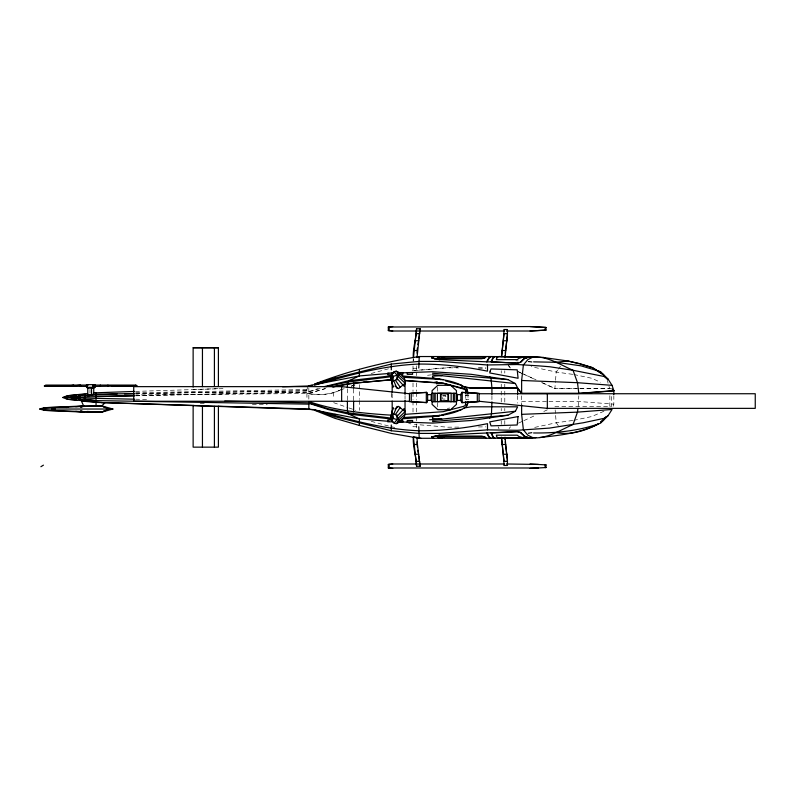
<?xml version="1.0" encoding="UTF-8"?>
<svg xmlns="http://www.w3.org/2000/svg" width="795" height="795" viewBox="0 0 795 795"><rect width="100%" height="100%" fill="white"/><g stroke="black" fill="none" stroke-linecap="round" stroke-linejoin="round"><path stroke-width="0.6" stroke-dasharray="3.98 2.98" d="M413.152 361.238L413.241 358.933M413.241 361.149L413.39 358.784M611.613 388.457L554.87 388.457L555.447 381.421M555.536 380.258L556.202 372.05L557.623 370.102M578.223 406.215L578.81 395.791M613.124 406.275L613.839 404.148L613.839 395.691M308.092 386.678L306.93 389.341L306.93 399.209M558.329 369.128L560.465 366.197M509.098 428.535L510.539 426.756M465.771 395.731L467.251 394.25M518.3 423.188L522.732 421.151M523.845 420.644L534.926 415.547M543.79 411.462L548.222 409.425M339.505 390.305C329.329 395.532 318.03 395.234 306.93 393.515L135.746 394.946M603.952 411.244L591.669 416.56L573.861 420.307M341.84 389.312C330.869 394.797 318.914 395.503 306.93 393.336M351.191 386.092L355.872 384.482M340.677 389.898L344.185 388.685M351.191 386.271L355.872 384.661M308.838 391.518L318.229 388.526M320.166 388.517L308.838 392.005L135.637 395.612M308.838 393.286L325.403 388.487M308.838 393.465L325.403 388.666M371.195 373.501L388.934 368.701M534.677 427.412L556.202 422.771L572.728 420.476M447.337 408.392L449.751 408.054M427.531 375.29L431.526 374.833M412.128 370.718L447.595 367.618L458.685 367.717M414.384 370.659L447.595 367.797L458.685 367.896M528.128 433.027L533.067 432.589M528.099 433.265L532.938 432.878M193.135 389.52L218.406 388.636M135.567 391.388L225.949 388.566M135.637 395.791L308.838 392.183M135.746 392.76L306.93 389.52M135.637 393.555L308.838 390.673M135.637 393.734L308.838 390.852M458.685 427.104L447.595 427.203L414.384 424.341M478.411 426.935L485.805 426.865M413.012 368.244L416.56 368.244M578.81 388.636L554.87 388.636L541.574 382.514M580.022 388.636L609.844 388.636M465.771 395.552L468.871 395.552M442.716 395.771L445.816 395.771M442.716 395.95L445.816 395.95L445.816 399.05L442.716 399.05L442.716 395.95L440.062 393.734M468.871 399.269L465.771 399.269L467.251 400.75M521.629 401.485L547.785 401.485M548.967 401.485L578.81 401.485L613.839 404.148M554.87 406.364L611.613 406.364L611.613 395.731M416.56 426.756L413.012 426.756L413.012 424.291M478.411 367.886L485.805 367.956M478.411 368.065L485.805 368.135M200.251 403.463L206.452 403.582M252.353 404.446L267.229 404.725M135.637 399.209L149.251 399.497M528.099 361.556L532.938 361.944M515.796 360.721L518.26 360.93M528.128 361.795L533.067 362.232M572.728 374.346L556.202 372.05L531.09 366.644M573.861 374.515L591.669 378.261L600.533 382.246M408.66 423.437L410.975 423.874M391.289 426.756L394.767 427.422M371.195 421.32L390.116 426.438M333.661 402.687L347.683 407.517M348.856 407.924L355.872 410.339M518.3 371.633L520.516 372.646M521.629 373.163L536.039 379.791M542.687 382.852L554.87 388.457M518.3 371.812L522.732 373.849M523.845 374.356L534.926 379.453M508.383 365.402L510.539 368.065M508.383 365.581L509.824 367.36M558.329 425.693L556.202 422.771L555.536 414.563M498.127 426.756L499.022 428.783M608.96 386.39L609.844 388.457M607.41 380.179L608.076 383.279M555.158 409.882L555.447 413.4M609.844 395.731L609.844 406.364M521.629 395.791L521.629 404.993M517.634 395.642L517.634 403.085M504.785 370.709L504.785 373.163M504.785 384.174L504.785 402.349M504.785 408.401L504.785 410.826M504.785 420.605L504.785 424.391M501.238 370.709L501.238 373.163M501.238 384.174L501.238 402.349M501.238 408.401L501.238 410.826M501.238 420.843L501.238 424.391M491.926 395.642L491.926 400.601M467.987 393.515L467.987 400.352M465.771 394.479L465.771 400.521M437.399 387.254L437.399 392.074M437.399 402.926L437.399 407.746M416.56 365.879L416.56 375.628M416.56 382.961L416.56 391.438M416.56 392.651L416.56 399.925M416.56 401.137L416.56 412.039M416.56 416.908L416.56 430.304M413.012 365.879L413.012 370.709M413.012 382.961L413.012 391.438M413.012 392.651L413.012 399.925M413.012 401.137L413.012 412.039M405.033 395.552L405.033 399.348M392.183 393.873L392.183 399.915M391.289 393.227L391.289 399.328M359.38 384.671L359.38 399.328M359.38 400.551L359.38 410.329M353.616 389.133L353.616 399.895M347.405 388.934L347.405 399.945M333.661 392.313L333.661 399.229M308.838 388.208L308.838 399.229M89.984 389.431L89.984 393.157"/><path stroke-width="1.19" d="M334.993 414.294L334.993 416.749L391.289 430.751L418.776 433.404L439.615 433.404L487.494 429.866L517.197 430.304L549.554 428.088L583.242 422.771L604.081 418.339L608.076 415.676L612.061 409.465L577.488 412.128L521.629 414.344L521.629 404.993M397.361 373.044L432.52 371.722L471.087 374.306L507.886 379.593L515.418 383.578L517.634 388.01L521.629 393.336L578.81 393.336L613.839 390.673L612.061 385.356L608.076 379.145L604.081 376.482L573.046 370.281L549.554 366.734L538.473 365.849L517.197 364.517L487.494 364.965L439.615 361.417L418.776 361.417L391.289 364.07L334.993 378.072L334.993 380.527M413.281 357.78C412.804 347.922 416.302 338.501 416.56 328.752L420.108 328.752L418.776 338.988M501.486 356.587L503.891 335.44L503.891 329.528L507.439 329.528L507.439 335.44L505.222 353.169M504.974 357.73L505.093 355.445M413.46 357.601L416.56 328.752M417.007 357.601L420.108 328.752M501.625 356.418L503.891 333.661L507.439 333.661L505.073 357.601M417.007 353.169L417.375 348.001M390.981 378.182L393.068 386.956L390.981 378.182L392.034 373.7L394.072 371.722L396.168 371.156L397.788 371.871L404.148 377.327L405.033 380.477L405.033 394.419M521.629 393.336L521.629 380.477L523.398 364.965L527.83 359.638L533.157 356.985C547.626 356.09 560.286 364.835 573.046 370.281L577.488 382.693L578.81 393.336M577.925 408.58L577.488 412.128L573.046 424.54C560.286 429.986 547.626 438.731 533.157 437.836L527.83 435.183L523.398 429.866L521.629 414.344M436.664 383.876L436.952 381.809M417.832 344.682L418.21 342.406M390.981 416.64L393.068 407.865L390.981 416.64L392.034 421.121L394.072 423.099L396.168 423.665L397.788 422.95L404.148 417.494L405.033 414.344L405.033 400.511M397.788 422.95L398.454 420.167L397.053 416.351L395.453 414.523L393.644 414.205L391.786 414.92M332.389 386.877L347.405 383.866L348.737 380.735L359.38 375.936L388.834 373.481M490.595 356.538L419.223 356.538L418.776 368.065M391.786 379.901L393.644 380.616L395.453 380.298L397.053 378.47L398.454 374.654L397.788 371.871M467.987 401.485L466.655 406.364C457.175 413.36 444.097 415 432.52 416.739L432.52 418.627L441.831 419.184L429.529 419.76M404.446 385.237L405.033 383.13L397.987 376.462M392.034 373.7L393.068 376.482L392.183 379.593L392.183 392.66M391.15 418.687L392.183 415.228L392.183 401.127M392.034 421.121L393.068 418.339L393.068 413.678M426.756 402.598L427.64 400.382L427.64 394.618L426.756 392.402L409.465 393.286L409.465 401.714L426.756 402.598L411.244 401.714L411.244 393.286L426.756 392.402M461.776 392.402L460.891 394.618L460.891 400.382L461.776 402.598L479.067 401.714L479.067 393.286L461.776 392.402L477.298 393.286L477.298 401.714L461.776 402.598M465.771 390.524L466.655 388.457C457.175 381.461 444.097 379.821 432.52 378.082L432.52 376.194L441.831 375.637M393.644 414.205L397.053 406.364M494.798 356.538L492.811 357.869L491.042 361.854L517.197 363.186L520.735 362.301L524.283 358.754L529.162 356.985M499.459 356.538L532.71 356.985L490.813 356.538L488.826 357.869L486.61 361.854L491.479 361.854L493.258 357.869L495.245 356.538M397.361 421.777L432.52 423.099L471.087 420.515L507.886 415.228L515.418 411.244L517.634 406.811L471.087 406.811L463.873 408.044M491.25 356.538L489.263 357.869L487.047 361.854L439.615 359.638L431.635 357.869L433.573 356.538M466.655 405.48L467.987 403.264M431.188 394.618L432.083 393.286L456.459 393.286L457.344 394.618L457.344 400.382L456.459 401.714L432.083 401.714L431.188 400.382L431.188 394.618L427.64 394.618L426.319 392.402L426.319 402.598L427.64 400.382L431.188 400.382M395.453 414.523L400.342 407.348M489.71 418.1L491.042 416.341L491.479 413.957L491.926 401.843M394.072 423.099L397.053 419.661L399.05 419.293M606.386 416.56L600.533 422.105M397.053 416.351L404.148 408.541M313.449 409.564L96.046 402.379L81.418 401.048L83.634 405.927L101.81 405.927L112.9 409.028L101.81 412.128L84.081 412.128L44.182 410.359L39.75 409.028L44.182 407.696L101.81 405.927L104.92 402.817L67.237 399.269L62.805 397.5L67.237 395.731L87.649 393.525M117.084 394.042L85.85 395.284L84.081 397.947L85.85 399.716L96.046 400.601L308.838 404.148M440.5 401.266L448.042 400.829L451.143 401.714L451.143 393.286L437.399 393.286L437.399 401.714L440.5 401.266L440.5 393.734L448.479 393.734L448.479 401.266L440.062 401.266M491.479 361.854L517.197 363.186L520.298 362.301L523.845 358.754L528.715 356.985M608.076 415.676L600.533 423.208C579.098 430.89 556.252 433.245 533.594 432.967M396.168 423.665L398.603 421.3M397.987 418.359L405.033 411.691L404.446 409.584M398.454 420.167L405.033 414.344L443.163 411.691L463.555 406.364L465.323 405.48L465.771 401.733M439.337 356.538L437.399 357.869L439.615 358.754L481.73 358.754L484.831 357.869L486.421 356.538M405.033 383.309L398.613 388.636L394.936 386.102M85.85 399.716L79.649 399.716L77.433 397.947L77.433 397.053L79.649 395.284L85.85 395.284M87.758 388.189L93.74 388.189L95.002 387.304L95.002 384.641L86.506 384.641L86.506 387.304L87.758 388.189L87.758 396.168L89.249 394.986M600.98 422.105L603.634 420.108M394.936 408.898L398.613 406.364L405.033 411.691M431.635 357.869L434.02 356.538M87.251 386.42L44.361 385.972L45.772 385.088L88.146 385.088M40.883 466.725L43.427 465.145M440.5 438.284L445.677 435.918M440.947 438.284L446.114 435.918M597.88 424.103C580.032 433.285 559.302 435.382 539.626 437.528M598.317 424.103C585.498 430.483 570.611 435.62 556.202 432.52M104.92 410.578L101.81 412.128L44.182 410.359L43.298 409.028L44.182 407.696L84.081 405.927L80.752 407.477M87.758 396.168L93.74 393.952L93.74 388.189M439.337 438.284L437.399 436.952L439.615 436.067L481.73 436.067L484.831 436.952L486.421 438.284M325.831 386.767L347.852 382.047L393.068 376.482L397.053 375.161L399.05 375.528M433.573 438.284L431.635 436.952L439.615 435.183L487.047 432.967L489.263 436.952L491.25 438.284M431.635 436.952L439.615 435.183M324.092 386.648L348.737 380.735L391.021 375.836M334.993 378.072L314.601 384.065C348.26 370.937 383.578 362.222 419.223 356.538M314.601 385.118C348.647 375.349 383.18 365.432 418.776 364.07C441.921 363.901 464.827 366.604 487.494 371.166L487.494 364.965M402.26 418.836L437.399 416.123L439.943 415.378L432.52 416.739M437.399 416.123L439.724 415.487M442.04 414.851L461.776 409.465M364.1 382.007L366.465 381.371M364.1 382.186L366.465 381.55M73.657 385.088L69.443 385.972L44.361 385.972M417.435 357.283L419.81 356.786M359.38 375.936L308.48 385.794M333.542 386.827L353.616 383.16L392.183 379.772M347.405 383.866L392.183 379.593L391.15 376.134M515.418 411.244L432.52 420.108M504.358 331.008L392.75 331.008L388.318 330.561L388.318 327.013L530.494 326.566L546.006 327.46L546.006 330.114L530.494 331.008L506.445 331.008M538.473 467.987L388.318 467.987L388.318 464.439L392.75 463.992L504.358 463.992M308.838 385.794L312.296 385.386M533.594 361.854L556.202 362.301L567.729 360.97L579.704 363.633L592.553 367.618L603.634 374.713M93.651 392.879L134.405 391.428M62.805 397.5L80.444 396.079M85.244 395.562L96.046 394.399M388.318 327.013L392.75 326.566M388.318 464.439L392.75 463.992M66.084 407.487L68.489 407.279M75.684 406.652L84.081 405.927M507.886 379.593L432.52 373.223M76.837 394.986L67.237 395.731L67.237 399.269L76.837 400.014M80.444 394.708L85.244 394.34M70.835 397.222L78.039 396.665M432.52 421.598L507.886 415.228M530.046 331.008L546.006 330.114M404.148 417.494L443.163 415.228M530.046 468.434L546.006 467.54L546.006 464.886L530.046 463.992M499.459 438.284L532.71 437.836L490.813 438.284L488.826 436.952L486.61 432.967L517.197 431.635L520.735 432.52L524.283 436.067L529.162 437.836M391.289 373.272L393.724 373.183M530.494 437.836L535.9 437.667M282.543 386.787L308.48 385.972M96.046 396.437L134.405 395.632M134.405 395.811L77.433 397.053M96.046 394.221L134.405 393.575M124.507 393.923L134.405 393.754M530.046 326.566L546.006 327.46M388.318 330.561L392.75 331.008M416.123 333.661L419.661 333.661M415.228 340.757L418.776 340.757M503.454 340.757L507.001 340.757M193.135 347.673L218.406 347.673M413.907 350.506L417.445 350.506M502.122 350.506L505.67 350.506M542.906 357.422L567.729 360.97L578.81 363.633M437.399 357.869L484.831 357.869M441.533 357.124L446.114 358.903M434.299 358.754L439.615 359.638M397.5 372.577L402.817 372.577L402.817 374.346L400.69 374.346M393.068 373.014L387.751 373.014L387.751 374.793L392.005 374.793M521.629 380.477L577.488 382.693L612.061 385.356M135.806 385.088L93.432 385.088L93.432 386.42L137.217 385.972L135.806 385.088L135.806 386.42M133.63 385.972L112.135 386.42M409.465 393.734L341.641 386.638L133.729 386.638L133.729 401.266L409.465 401.266M86.506 387.304L95.002 387.304M517.634 388.01L471.087 388.01L462.67 386.569M613.839 394.479L613.839 390.852L578.81 393.515L521.629 393.515L517.634 388.189L471.087 388.189L465.075 387.165M440.062 393.555L448.479 393.555M479.067 393.734L755.25 393.734L755.25 408.362L547.338 408.362L479.067 401.266M457.344 394.618L460.891 394.618L462.223 392.402L462.223 402.598L460.891 400.382L457.344 400.382M77.433 397.947L134.405 399.189M214.411 406.364L218.406 406.364L218.406 447.148L193.135 447.148L193.135 405.48L214.411 406.364L214.411 447.148M39.75 409.028L112.9 409.028M388.834 421.34L359.38 418.885L308.838 409.028L218.317 406.205M392.005 420.028L387.751 420.028L387.751 421.807L393.068 421.807M399.627 420.476L402.817 420.476L402.817 422.244L397.5 422.244M494.798 438.284L492.811 436.952L491.042 432.967L517.197 431.635L520.735 432.52M520.298 432.52L524.283 436.067M437.399 436.952L484.831 436.952M492.811 436.952L495.245 438.284M334.993 416.749L314.601 410.3L334.993 418.349L359.38 425.444L391.289 433.404L419.223 438.284L490.595 438.284M413.907 444.494L417.445 444.494L420.108 466.248L416.56 466.248L413.46 437.399M502.122 444.494L505.67 444.494L507.439 461.339L503.891 461.339L501.526 437.399M415.228 454.243L418.776 454.243M503.454 454.243L507.001 454.243M416.123 461.339L419.661 461.339M506.445 463.992L538.473 464.439M546.006 464.886L545.122 464.886L545.122 467.54L546.006 467.54M388.318 467.987L392.75 468.434M224.717 401.068L308.838 402.817L328.097 408.749L347.852 412.774L393.068 418.339L397.053 419.661L397.053 414.831M100.995 402.528L193.622 405.43M201.026 405.659L208.439 405.897M530.494 356.985L543.353 357.422M87.013 411.432L101.81 412.128L108.905 409.028L101.81 405.927L104.92 407.477M404.148 377.327L443.163 379.593M434.964 382.107L437.399 382.246M405.033 380.656L443.163 383.309L465.323 389.52M402.26 375.985L437.399 378.698L440.877 379.652M70.835 397.778L78.039 398.335M80.444 400.292L85.244 400.66M75.684 411.403L84.081 412.128L80.752 410.578M308.838 409.028L308.838 401.535C335.679 410.816 364.021 413.479 392.183 415.228L393.068 418.339M432.52 374.713L515.418 383.578M67.237 397.5L80.444 398.921M85.244 399.438L96.046 400.601M391.021 418.985L348.737 414.086L328.792 409.663L308.838 403.303M556.202 362.301L581.026 365.849L600.533 371.613L608.076 379.145M432.52 378.082L439.943 379.444L437.399 378.698M413.867 436.793L420.992 438.284M445.528 380.914L461.776 385.356L461.776 388.457M443.6 358.307L445.677 358.903M314.601 409.703C348.647 419.472 383.18 429.389 418.776 430.751C441.921 430.92 464.827 428.217 487.494 423.656L487.494 429.866M579.923 363.961L592.116 367.618M432.083 357.869L434.736 358.754M523.845 436.067L528.715 437.836M359.38 418.885L348.737 414.086L347.405 410.955L347.405 401.167M593.07 368.135L603.196 374.713L607.181 379.145M441.98 357.124L444.047 358.307M432.083 436.952L434.02 438.284M398.454 374.654L405.033 380.477L443.163 383.13L463.555 388.457L465.323 389.341L465.771 393.267M396.168 371.156L399.418 374.316M612.359 389.192L613.839 390.673M612.359 389.371L613.839 390.852M397.053 378.47L404.148 386.281M394.072 371.722L397.053 375.161L397.053 379.99M465.771 390.673L467.987 393.336L466.655 388.457M465.771 390.852L467.987 393.515M489.71 376.721L491.042 378.48L491.926 388.01M395.453 380.298L400.342 387.473M466.655 389.341L468.434 393.555M491.479 432.967L493.258 436.952M393.644 380.616L397.053 388.457M419.223 438.284L418.776 426.756M418.776 456.012L420.108 466.248M417.832 450.318L418.21 452.594M505.222 441.831L507.439 459.56L507.439 465.472L503.891 465.472L503.891 459.56L501.426 437.27M505.073 437.399L505.67 444.494M417.007 441.831L417.375 446.999M417.007 437.399L417.445 444.494M504.974 437.27L505.093 439.555M413.281 437.22C412.804 447.078 416.302 456.499 416.56 466.248M547.338 393.734L547.338 408.362M545.122 327.46L545.122 330.114M517.634 388.189L517.634 394.399M491.926 388.189L491.926 394.399M454.69 393.286L454.69 401.714M453.359 393.286L453.359 401.714M448.042 394.171L448.042 400.829M440.947 394.171L440.947 400.829M435.183 393.286L435.183 401.714M433.851 393.286L433.851 401.714M393.068 376.482L393.068 381.143M391.289 364.07L391.289 369.834M391.289 424.987L391.289 430.751M389.202 327.013L389.202 330.561M389.202 464.439L389.202 467.987M359.38 369.377L359.38 374.922M359.38 419.899L359.38 425.444M353.616 383.16L353.616 387.94M353.616 401.087L353.616 411.84M347.405 384.045L347.405 387.712M341.641 386.638L341.641 401.266M218.406 386.161L218.406 347.852L193.135 347.852L193.135 387.066M214.411 347.852L214.411 386.161M202.447 347.852L202.447 386.648M202.447 405.927L202.447 447.148M107.921 385.088L107.921 386.42M100.319 385.088L100.319 386.42M96.046 392.621L96.046 405.927M92.776 384.641L92.776 387.304L91.524 388.189L91.524 394.399M80.494 386.42L80.494 385.088L69.443 386.42M518.082 416.56L517.197 424.987L491.042 425.872L489.71 421.887L518.082 416.56M490.147 371.166L489.71 372.934L518.082 378.261L517.197 369.834L491.042 368.95L490.147 371.166M496.805 357.869L496.358 359.638L517.197 359.638L518.966 358.307L523.617 356.985L498.793 356.538L496.805 357.869M52.162 407.696L52.162 410.359L55.262 409.028L52.162 407.696M437.836 385.307L432.083 390.633L432.083 404.367L437.836 409.693L450.695 409.693L456.459 404.367L456.459 390.633L450.695 385.307L437.836 385.307M523.617 437.836L498.793 438.284L496.805 436.952L496.358 435.183L517.197 435.183L518.966 436.515L523.617 437.836M412.575 372.577L407.249 372.577L407.249 374.346L412.575 374.346L412.575 372.577M412.575 420.476L407.249 420.476L407.249 422.244L412.575 422.244L412.575 420.476"/></g></svg>
